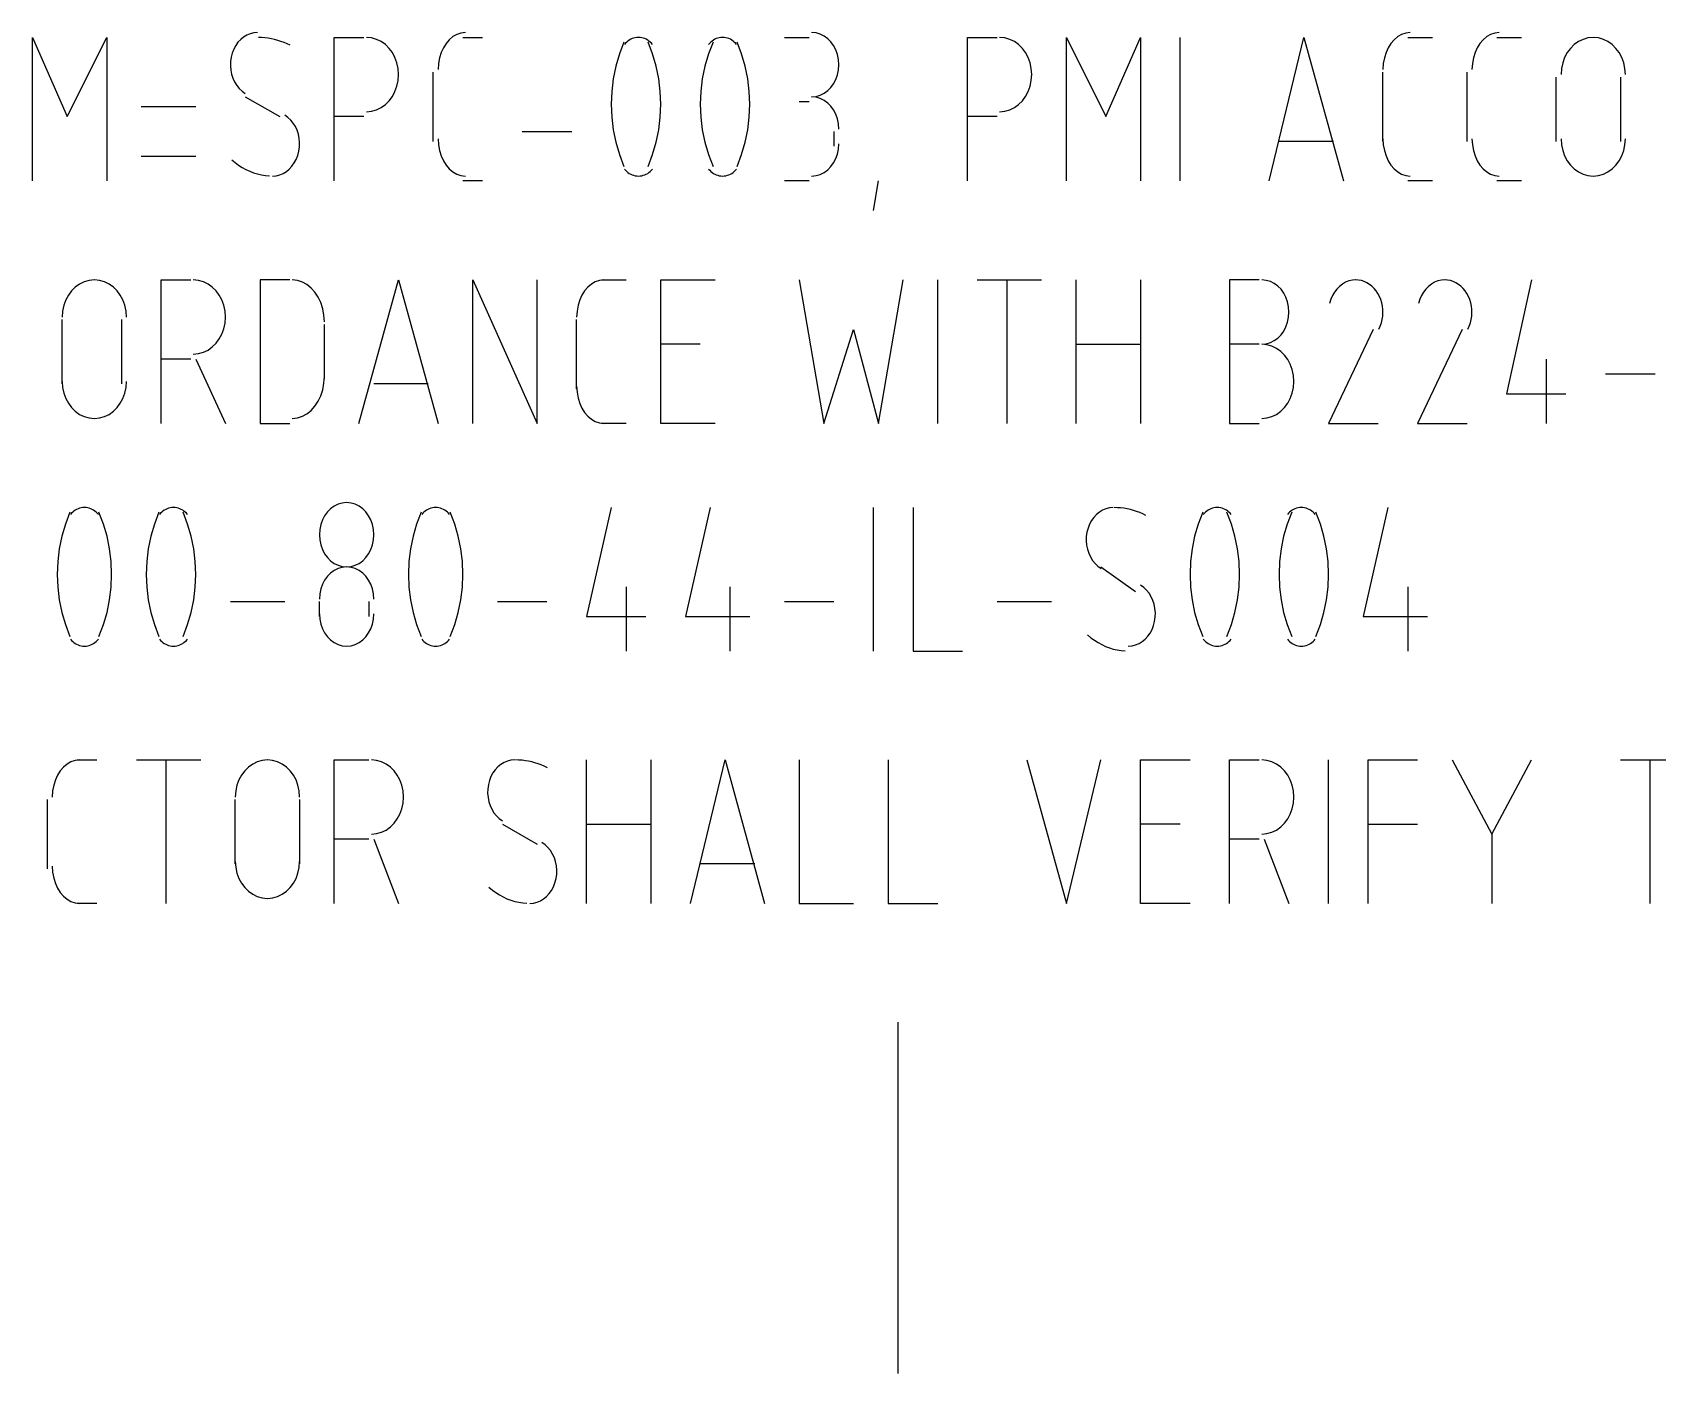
# Model space of a CAD drawing. Header units: millimetres. Extents: x 43 to 1147, y -811 to -31.
# Drawn here: x 118.84 to 158.26, y -811 to -778.48 of the extents above; entities that cross this region are included whole.
import ezdxf

# ---------------------------------------------------------------- set-up
doc = ezdxf.new("R2010")
doc.units = ezdxf.units.MM
doc.layers.add('EDITED_LINES', color=4, linetype='Continuous')

msp = doc.modelspace()

# ---------------------------------------------------------------- linework, layer by layer
at = {"layer": 'EDITED_LINES'}
for p, q in [((124.038, -778.544), (123.961, -778.591)), ((124.12, -778.509), (124.038, -778.544)), ((124.207, -778.488), (124.12, -778.509)), ((124.297, -778.48), (124.207, -778.488)), ((129.131, -778.526), (129.037, -778.58)), ((129.233, -778.492), (129.131, -778.526)), ((129.34, -778.48), (129.233, -778.492)), ((137.847, -778.49), (137.74, -778.48)), ((137.949, -778.52), (137.847, -778.49)), ((138.043, -778.567), (137.949, -778.52)), ((152.051, -778.526), (151.957, -778.58)), ((152.153, -778.492), (152.051, -778.526)), ((152.26, -778.48), (152.153, -778.492)), ((154.211, -778.526), (154.117, -778.58)), ((154.313, -778.492), (154.211, -778.526)), ((154.42, -778.48), (154.313, -778.492)), ((118.84, -782.08), (118.84, -778.6)), ((118.84, -778.6), (119.68, -780.52)), ((119.68, -780.52), (120.64, -778.6)), ((120.64, -778.6), (120.64, -782.08)), ((123.722, -778.883), (123.685, -778.978)), ((123.769, -778.796), (123.722, -778.883)), ((123.825, -778.718), (123.769, -778.796)), ((123.89, -778.649), (123.825, -778.718)), ((123.961, -778.591), (123.89, -778.649)), ((124.398, -778.603), (124.319, -778.6)), ((124.477, -778.609), (124.398, -778.603)), ((124.556, -778.619), (124.477, -778.609)), ((124.634, -778.633), (124.556, -778.619)), ((124.712, -778.65), (124.634, -778.633)), ((124.789, -778.671), (124.712, -778.65)), ((124.865, -778.695), (124.789, -778.671)), ((124.941, -778.723), (124.865, -778.695)), ((125.016, -778.755), (124.941, -778.723)), ((125.09, -778.79), (125.016, -778.755)), ((126.16, -782.08), (126.16, -778.6)), ((126.16, -778.6), (126.88, -778.6)), ((127.067, -778.612), (126.94, -778.6)), ((127.187, -778.646), (127.067, -778.612)), ((127.298, -778.7), (127.187, -778.646)), ((127.401, -778.774), (127.298, -778.7)), ((127.492, -778.864), (127.401, -778.774)), ((127.569, -778.968), (127.492, -778.864)), ((128.807, -778.848), (128.754, -778.966)), ((128.873, -778.744), (128.807, -778.848)), ((128.95, -778.654), (128.873, -778.744)), ((129.037, -778.58), (128.95, -778.654)), ((129.28, -778.6), (129.76, -778.6)), ((133.188, -778.713), (133.077, -779.001)), ((133.228, -778.739), (133.202, -778.77)), ((133.255, -778.711), (133.228, -778.739)), ((133.285, -778.686), (133.255, -778.711)), ((133.317, -778.664), (133.285, -778.686)), ((133.351, -778.645), (133.317, -778.664)), ((133.386, -778.629), (133.351, -778.645)), ((133.423, -778.617), (133.386, -778.629)), ((133.461, -778.607), (133.423, -778.617)), ((133.5, -778.602), (133.461, -778.607)), ((133.54, -778.6), (133.5, -778.602)), ((133.58, -778.602), (133.54, -778.6)), ((133.619, -778.607), (133.58, -778.602)), ((133.657, -778.617), (133.619, -778.607)), ((133.694, -778.629), (133.657, -778.617)), ((133.729, -778.645), (133.694, -778.629)), ((133.763, -778.664), (133.729, -778.645)), ((133.795, -778.686), (133.763, -778.664)), ((133.883, -779.001), (133.772, -778.713)), ((133.825, -778.711), (133.795, -778.686)), ((133.852, -778.739), (133.825, -778.711)), ((133.878, -778.77), (133.852, -778.739)), ((135.348, -778.713), (135.237, -779.001)), ((135.268, -778.739), (135.242, -778.77)), ((135.295, -778.711), (135.268, -778.739)), ((135.325, -778.686), (135.295, -778.711)), ((135.357, -778.664), (135.325, -778.686)), ((135.391, -778.645), (135.357, -778.664)), ((135.426, -778.629), (135.391, -778.645)), ((135.463, -778.617), (135.426, -778.629)), ((135.501, -778.607), (135.463, -778.617)), ((135.54, -778.602), (135.501, -778.607)), ((135.58, -778.6), (135.54, -778.602)), ((135.62, -778.602), (135.58, -778.6)), ((135.659, -778.607), (135.62, -778.602)), ((135.697, -778.617), (135.659, -778.607)), ((135.733, -778.629), (135.697, -778.617)), ((135.769, -778.645), (135.733, -778.629)), ((135.803, -778.664), (135.769, -778.645)), ((135.835, -778.686), (135.803, -778.664)), ((135.865, -778.711), (135.835, -778.686)), ((135.892, -778.739), (135.865, -778.711)), ((135.918, -778.77), (135.892, -778.739)), ((136.043, -779.001), (135.932, -778.713)), ((137.08, -778.6), (137.68, -778.6)), ((138.13, -778.63), (138.043, -778.567)), ((138.207, -778.708), (138.13, -778.63)), ((138.273, -778.799), (138.207, -778.708)), ((138.326, -778.902), (138.273, -778.799)), ((138.366, -779.013), (138.326, -778.902)), ((141.52, -782.08), (141.52, -778.6)), ((141.52, -778.6), (142.24, -778.6)), ((142.427, -778.612), (142.3, -778.6)), ((142.547, -778.646), (142.427, -778.612)), ((142.658, -778.7), (142.547, -778.646)), ((142.761, -778.774), (142.658, -778.7)), ((142.852, -778.864), (142.761, -778.774)), ((142.929, -778.968), (142.852, -778.864)), ((143.92, -782.08), (143.92, -778.6)), ((143.92, -778.6), (144.88, -780.52)), ((144.88, -780.52), (145.72, -778.6)), ((145.72, -778.6), (145.72, -782.08)), ((146.68, -782.08), (146.68, -778.6)), ((148.84, -782.08), (149.68, -778.6)), ((149.68, -778.6), (150.64, -782.08)), ((151.727, -778.848), (151.674, -778.966)), ((151.793, -778.744), (151.727, -778.848)), ((151.87, -778.654), (151.793, -778.744)), ((151.957, -778.58), (151.87, -778.654)), ((152.2, -778.6), (152.8, -778.6)), ((153.887, -778.848), (153.834, -778.966)), ((153.953, -778.744), (153.887, -778.848)), ((154.03, -778.654), (153.953, -778.744)), ((154.117, -778.58), (154.03, -778.654)), ((154.36, -778.6), (154.96, -778.6)), ((156.148, -778.864), (156.07, -778.968)), ((156.239, -778.774), (156.148, -778.864)), ((156.342, -778.7), (156.239, -778.774)), ((156.453, -778.646), (156.342, -778.7)), ((156.573, -778.612), (156.453, -778.646)), ((156.7, -778.6), (156.573, -778.612)), ((156.826, -778.612), (156.7, -778.6)), ((156.946, -778.646), (156.826, -778.612)), ((157.058, -778.7), (156.946, -778.646)), ((157.161, -778.774), (157.058, -778.7)), ((157.251, -778.864), (157.161, -778.774)), ((157.329, -778.968), (157.251, -778.864)), ((123.643, -779.186), (123.64, -779.29)), ((123.64, -779.29), (123.65, -779.393)), ((123.658, -779.08), (123.643, -779.186)), ((123.685, -778.978), (123.658, -779.08)), ((127.633, -779.086), (127.569, -778.968)), ((127.68, -779.216), (127.633, -779.086)), ((127.71, -779.354), (127.68, -779.216)), ((128.689, -779.234), (128.68, -779.38)), ((128.714, -779.096), (128.689, -779.234)), ((128.754, -778.966), (128.714, -779.096)), ((132.991, -779.298), (132.929, -779.601)), ((133.077, -779.001), (132.991, -779.298)), ((133.969, -779.298), (133.883, -779.001)), ((134.031, -779.601), (133.969, -779.298)), ((135.151, -779.298), (135.089, -779.601)), ((135.237, -779.001), (135.151, -779.298)), ((136.129, -779.298), (136.043, -779.001)), ((136.191, -779.601), (136.129, -779.298)), ((138.391, -779.133), (138.366, -779.013)), ((138.4, -779.26), (138.391, -779.133)), ((138.391, -779.387), (138.4, -779.26)), ((142.993, -779.086), (142.929, -778.968)), ((143.04, -779.216), (142.993, -779.086)), ((143.07, -779.354), (143.04, -779.216)), ((151.609, -779.234), (151.6, -779.38)), ((151.634, -779.096), (151.609, -779.234)), ((151.674, -778.966), (151.634, -779.096)), ((153.769, -779.234), (153.76, -779.38)), ((153.794, -779.096), (153.769, -779.234)), ((153.834, -778.966), (153.794, -779.096)), ((155.96, -779.216), (155.93, -779.354)), ((156.007, -779.086), (155.96, -779.216)), ((156.07, -778.968), (156.007, -779.086)), ((157.393, -779.086), (157.329, -778.968)), ((157.44, -779.215), (157.393, -779.086)), ((157.47, -779.354), (157.44, -779.215)), ((123.65, -779.393), (123.67, -779.493)), ((123.67, -779.493), (123.701, -779.588)), ((123.701, -779.588), (123.743, -779.678)), ((123.743, -779.678), (123.794, -779.761)), ((127.68, -779.784), (127.71, -779.646)), ((127.72, -779.5), (127.71, -779.354)), ((127.71, -779.646), (127.72, -779.5)), ((128.56, -781.12), (128.56, -779.44)), ((132.929, -779.601), (132.892, -779.909)), ((134.068, -779.909), (134.031, -779.601)), ((135.089, -779.601), (135.052, -779.909)), ((136.228, -779.909), (136.191, -779.601)), ((138.207, -779.812), (138.273, -779.721)), ((138.273, -779.721), (138.326, -779.618)), ((138.326, -779.618), (138.366, -779.507)), ((138.366, -779.507), (138.391, -779.387)), ((143.04, -779.784), (143.07, -779.646)), ((143.08, -779.5), (143.07, -779.354)), ((143.07, -779.646), (143.08, -779.5)), ((151.6, -781.12), (151.6, -779.44)), ((153.64, -781.12), (153.64, -779.44)), ((155.8, -781.12), (155.8, -779.56)), ((155.93, -779.354), (155.92, -779.5)), ((157.36, -779.56), (157.36, -781.12)), ((157.48, -779.5), (157.47, -779.354)), ((123.794, -779.761), (123.855, -779.836)), ((123.855, -779.836), (123.924, -779.901)), ((123.924, -779.901), (124.002, -779.956)), ((124, -780.04), (124.84, -780.52)), ((127.492, -780.136), (127.569, -780.032)), ((127.569, -780.032), (127.633, -779.914)), ((127.633, -779.914), (127.68, -779.784)), ((132.892, -779.909), (132.88, -780.22)), ((134.08, -780.22), (134.068, -779.909)), ((135.052, -779.909), (135.04, -780.22)), ((136.24, -780.22), (136.228, -779.909)), ((137.74, -780.04), (137.847, -780.03)), ((137.847, -780.05), (137.74, -780.04)), ((137.847, -780.03), (137.949, -780)), ((137.949, -780.08), (137.847, -780.05)), ((137.949, -780), (138.043, -779.953)), ((138.043, -780.127), (137.949, -780.08)), ((138.043, -779.953), (138.13, -779.89)), ((138.13, -779.89), (138.207, -779.812)), ((142.852, -780.136), (142.929, -780.032)), ((142.929, -780.032), (142.993, -779.914)), ((142.993, -779.914), (143.04, -779.784)), ((122.8, -780.28), (121.48, -780.28)), ((125.036, -780.539), (124.958, -780.484)), ((126.94, -780.4), (127.067, -780.388)), ((127.067, -780.388), (127.187, -780.354)), ((127.187, -780.354), (127.298, -780.3)), ((127.298, -780.3), (127.401, -780.226)), ((127.401, -780.226), (127.492, -780.136)), ((132.88, -780.22), (132.892, -780.531)), ((134.068, -780.531), (134.08, -780.22)), ((135.04, -780.22), (135.052, -780.531)), ((136.228, -780.531), (136.24, -780.22)), ((137.68, -780.16), (137.44, -780.16)), ((138.13, -780.19), (138.043, -780.127)), ((138.207, -780.268), (138.13, -780.19)), ((138.273, -780.359), (138.207, -780.268)), ((138.326, -780.461), (138.273, -780.359)), ((138.366, -780.573), (138.326, -780.461)), ((142.3, -780.4), (142.427, -780.388)), ((142.427, -780.388), (142.547, -780.354)), ((142.547, -780.354), (142.658, -780.3)), ((142.658, -780.3), (142.761, -780.226)), ((142.761, -780.226), (142.852, -780.136)), ((125.105, -780.604), (125.036, -780.539)), ((125.166, -780.679), (125.105, -780.604)), ((125.217, -780.762), (125.166, -780.679)), ((125.259, -780.852), (125.217, -780.762)), ((125.29, -780.947), (125.259, -780.852)), ((126.88, -780.52), (126.16, -780.52)), ((130.72, -780.88), (131.92, -780.88)), ((132.892, -780.531), (132.929, -780.839)), ((132.929, -780.839), (132.991, -781.142)), ((133.969, -781.142), (134.031, -780.839)), ((134.031, -780.839), (134.068, -780.531)), ((135.052, -780.531), (135.089, -780.839)), ((135.089, -780.839), (135.151, -781.142)), ((136.129, -781.142), (136.191, -780.839)), ((136.191, -780.839), (136.228, -780.531)), ((138.28, -780.88), (138.28, -781.24)), ((138.391, -780.693), (138.366, -780.573)), ((138.4, -780.82), (138.391, -780.693)), ((142.24, -780.52), (141.52, -780.52)), ((125.31, -781.047), (125.29, -780.947)), ((125.302, -781.36), (125.317, -781.254)), ((125.32, -781.15), (125.31, -781.047)), ((125.317, -781.254), (125.32, -781.15)), ((128.68, -781.06), (128.689, -781.206)), ((128.689, -781.206), (128.714, -781.344)), ((132.991, -781.142), (133.077, -781.439)), ((133.883, -781.439), (133.969, -781.142)), ((135.151, -781.142), (135.237, -781.439)), ((136.043, -781.439), (136.129, -781.142)), ((138.391, -781.307), (138.4, -781.18)), ((150.4, -781.12), (149.08, -781.12)), ((151.6, -781.06), (151.609, -781.206)), ((151.609, -781.206), (151.634, -781.344)), ((153.76, -781.06), (153.769, -781.206)), ((153.769, -781.206), (153.794, -781.344)), ((155.92, -781.06), (155.93, -781.206)), ((155.93, -781.206), (155.96, -781.344)), ((157.44, -781.344), (157.47, -781.206)), ((157.47, -781.206), (157.48, -781.06)), ((121.48, -781.48), (122.8, -781.48)), ((123.673, -781.568), (123.755, -781.636)), ((123.755, -781.636), (123.841, -781.698)), ((123.841, -781.698), (123.928, -781.754)), ((125.135, -781.722), (125.191, -781.644)), ((125.191, -781.644), (125.238, -781.557)), ((125.238, -781.557), (125.275, -781.462)), ((125.275, -781.462), (125.302, -781.36)), ((128.714, -781.344), (128.754, -781.474)), ((128.754, -781.474), (128.807, -781.592)), ((128.807, -781.592), (128.873, -781.696)), ((128.873, -781.696), (128.95, -781.786)), ((133.077, -781.439), (133.188, -781.727)), ((133.772, -781.727), (133.883, -781.439)), ((135.237, -781.439), (135.348, -781.727)), ((135.932, -781.727), (136.043, -781.439)), ((138.207, -781.732), (138.273, -781.641)), ((138.273, -781.641), (138.326, -781.538)), ((138.326, -781.538), (138.366, -781.427)), ((138.366, -781.427), (138.391, -781.307)), ((151.634, -781.344), (151.674, -781.474)), ((151.674, -781.474), (151.727, -781.592)), ((151.727, -781.592), (151.793, -781.696)), ((151.793, -781.696), (151.87, -781.786)), ((153.794, -781.344), (153.834, -781.474)), ((153.834, -781.474), (153.887, -781.592)), ((153.887, -781.592), (153.953, -781.696)), ((153.953, -781.696), (154.03, -781.786)), ((155.96, -781.344), (156.007, -781.474)), ((156.007, -781.474), (156.07, -781.592)), ((156.07, -781.592), (156.148, -781.696)), ((156.148, -781.696), (156.239, -781.786)), ((157.161, -781.786), (157.252, -781.696)), ((157.252, -781.696), (157.33, -781.592)), ((157.33, -781.592), (157.393, -781.474)), ((157.393, -781.474), (157.44, -781.344)), ((123.928, -781.754), (124.018, -781.803)), ((124.018, -781.803), (124.11, -781.846)), ((124.11, -781.846), (124.203, -781.882)), ((124.203, -781.882), (124.298, -781.911)), ((124.298, -781.911), (124.395, -781.934)), ((124.395, -781.934), (124.492, -781.95)), ((124.492, -781.95), (124.59, -781.958)), ((124.663, -781.96), (124.753, -781.952)), ((124.753, -781.952), (124.84, -781.931)), ((124.84, -781.931), (124.922, -781.896)), ((124.922, -781.896), (124.999, -781.849)), ((124.999, -781.849), (125.07, -781.791)), ((125.07, -781.791), (125.135, -781.722)), ((128.95, -781.786), (129.037, -781.86)), ((129.037, -781.86), (129.131, -781.914)), ((129.131, -781.914), (129.233, -781.948)), ((129.233, -781.948), (129.34, -781.96)), ((129.76, -782.08), (129.28, -782.08)), ((133.202, -781.79), (133.228, -781.821)), ((133.228, -781.821), (133.255, -781.849)), ((133.255, -781.849), (133.285, -781.874)), ((133.285, -781.874), (133.317, -781.896)), ((133.317, -781.896), (133.351, -781.915)), ((133.351, -781.915), (133.386, -781.931)), ((133.386, -781.931), (133.423, -781.943)), ((133.423, -781.943), (133.461, -781.953)), ((133.461, -781.953), (133.5, -781.958)), ((133.5, -781.958), (133.54, -781.96)), ((133.54, -781.96), (133.58, -781.958)), ((133.58, -781.958), (133.619, -781.953)), ((133.619, -781.953), (133.657, -781.943)), ((133.657, -781.943), (133.694, -781.931)), ((133.694, -781.931), (133.729, -781.915)), ((133.729, -781.915), (133.763, -781.896)), ((133.763, -781.896), (133.795, -781.874)), ((133.795, -781.874), (133.825, -781.849)), ((133.825, -781.849), (133.852, -781.821)), ((133.852, -781.821), (133.878, -781.79)), ((135.242, -781.79), (135.268, -781.821)), ((135.268, -781.821), (135.295, -781.849)), ((135.295, -781.849), (135.325, -781.874)), ((135.325, -781.874), (135.357, -781.896)), ((135.357, -781.896), (135.391, -781.915)), ((135.391, -781.915), (135.426, -781.931)), ((135.426, -781.931), (135.463, -781.943)), ((135.463, -781.943), (135.501, -781.953)), ((135.501, -781.953), (135.54, -781.958)), ((135.54, -781.958), (135.58, -781.96)), ((135.58, -781.96), (135.62, -781.958)), ((135.62, -781.958), (135.659, -781.953)), ((135.659, -781.953), (135.697, -781.943)), ((135.697, -781.943), (135.734, -781.931)), ((135.734, -781.931), (135.769, -781.915)), ((135.769, -781.915), (135.803, -781.896)), ((135.803, -781.896), (135.835, -781.874)), ((135.835, -781.874), (135.865, -781.849)), ((135.865, -781.849), (135.892, -781.821)), ((135.892, -781.821), (135.918, -781.79)), ((137.68, -782.08), (137.08, -782.08)), ((137.74, -781.96), (137.847, -781.95)), ((137.847, -781.95), (137.949, -781.92)), ((137.949, -781.92), (138.043, -781.873)), ((138.043, -781.873), (138.13, -781.81)), ((138.13, -781.81), (138.207, -781.732)), ((139.24, -782.8), (139.36, -782.08)), ((151.87, -781.786), (151.957, -781.86)), ((151.957, -781.86), (152.051, -781.914)), ((152.051, -781.914), (152.153, -781.948)), ((152.153, -781.948), (152.26, -781.96)), ((152.8, -782.08), (152.2, -782.08)), ((154.03, -781.786), (154.117, -781.86)), ((154.117, -781.86), (154.211, -781.914)), ((154.211, -781.914), (154.313, -781.948)), ((154.313, -781.948), (154.42, -781.96)), ((154.96, -782.08), (154.36, -782.08)), ((156.239, -781.786), (156.342, -781.86)), ((156.342, -781.86), (156.453, -781.914)), ((156.453, -781.914), (156.573, -781.948)), ((156.573, -781.948), (156.7, -781.96)), ((156.7, -781.96), (156.827, -781.948)), ((156.827, -781.948), (156.947, -781.914)), ((156.947, -781.914), (157.058, -781.86)), ((157.058, -781.86), (157.161, -781.786)), ((119.71, -784.848), (119.647, -784.966)), ((119.788, -784.744), (119.71, -784.848)), ((119.879, -784.654), (119.788, -784.744)), ((119.982, -784.58), (119.879, -784.654)), ((120.093, -784.526), (119.982, -784.58)), ((120.213, -784.492), (120.093, -784.526)), ((120.34, -784.48), (120.213, -784.492)), ((120.466, -784.492), (120.34, -784.48)), ((120.586, -784.526), (120.466, -784.492)), ((120.698, -784.58), (120.586, -784.526)), ((120.801, -784.654), (120.698, -784.58)), ((120.892, -784.744), (120.801, -784.654)), ((120.969, -784.848), (120.892, -784.744)), ((121.033, -784.966), (120.969, -784.848)), ((121.96, -787.96), (121.96, -784.48)), ((121.96, -784.48), (122.68, -784.48)), ((122.867, -784.492), (122.74, -784.48)), ((122.987, -784.526), (122.867, -784.492)), ((123.098, -784.58), (122.987, -784.526)), ((123.201, -784.654), (123.098, -784.58)), ((123.292, -784.744), (123.201, -784.654)), ((123.37, -784.848), (123.292, -784.744)), ((123.433, -784.966), (123.37, -784.848)), ((125.08, -784.48), (124.36, -784.48)), ((124.36, -784.48), (124.36, -787.96)), ((125.267, -784.493), (125.14, -784.48)), ((125.387, -784.532), (125.267, -784.493)), ((125.498, -784.594), (125.387, -784.532)), ((125.601, -784.677), (125.498, -784.594)), ((125.692, -784.779), (125.601, -784.677)), ((125.769, -784.898), (125.692, -784.779)), ((126.76, -787.96), (127.72, -784.48)), ((127.72, -784.48), (128.68, -787.96)), ((129.52, -787.96), (129.52, -784.48)), ((129.52, -784.48), (131.08, -787.96)), ((131.08, -787.96), (131.08, -784.48)), ((132.167, -784.848), (132.114, -784.966)), ((132.233, -784.744), (132.167, -784.848)), ((132.31, -784.654), (132.233, -784.744)), ((132.397, -784.58), (132.31, -784.654)), ((132.491, -784.526), (132.397, -784.58)), ((132.593, -784.492), (132.491, -784.526)), ((132.7, -784.48), (132.593, -784.492)), ((132.64, -784.48), (133.24, -784.48)), ((134.08, -787.96), (134.08, -784.48)), ((134.08, -784.48), (135.4, -784.48)), ((137.44, -784.48), (138.04, -787.96)), ((139.36, -787.96), (139.96, -784.48)), ((140.8, -787.96), (140.8, -784.48)), ((141.76, -784.48), (143.32, -784.48)), ((142.48, -787.96), (142.48, -784.48)), ((144.16, -787.96), (144.16, -784.48)), ((145.72, -784.48), (145.72, -787.96)), ((148.6, -784.48), (147.88, -784.48)), ((147.88, -784.48), (147.88, -787.96)), ((148.767, -784.49), (148.66, -784.48)), ((148.869, -784.52), (148.767, -784.49)), ((148.963, -784.567), (148.869, -784.52)), ((149.05, -784.63), (148.963, -784.567)), ((149.127, -784.708), (149.05, -784.63)), ((149.193, -784.799), (149.127, -784.708)), ((149.246, -784.902), (149.193, -784.799)), ((150.423, -784.776), (150.374, -784.859)), ((150.48, -784.701), (150.423, -784.776)), ((150.544, -784.636), (150.48, -784.701)), ((150.615, -784.581), (150.544, -784.636)), ((150.691, -784.537), (150.615, -784.581)), ((150.773, -784.505), (150.691, -784.537)), ((150.858, -784.486), (150.773, -784.505)), ((150.946, -784.48), (150.858, -784.486)), ((151.008, -784.484), (150.937, -784.48)), ((151.078, -784.497), (151.008, -784.484)), ((151.146, -784.519), (151.078, -784.497)), ((151.211, -784.549), (151.146, -784.519)), ((151.273, -784.587), (151.211, -784.549)), ((151.331, -784.632), (151.273, -784.587)), ((151.385, -784.684), (151.331, -784.632)), ((151.434, -784.743), (151.385, -784.684)), ((151.478, -784.809), (151.434, -784.743)), ((151.516, -784.88), (151.478, -784.809)), ((152.583, -784.776), (152.534, -784.859)), ((152.64, -784.701), (152.583, -784.776)), ((152.704, -784.636), (152.64, -784.701)), ((152.775, -784.581), (152.704, -784.636)), ((152.851, -784.537), (152.775, -784.581)), ((152.933, -784.505), (152.851, -784.537)), ((153.018, -784.486), (152.933, -784.505)), ((153.106, -784.48), (153.018, -784.486)), ((153.168, -784.484), (153.097, -784.48)), ((153.238, -784.497), (153.168, -784.484)), ((153.306, -784.519), (153.238, -784.497)), ((153.371, -784.549), (153.306, -784.519)), ((153.433, -784.587), (153.371, -784.549)), ((153.491, -784.632), (153.433, -784.587)), ((153.545, -784.684), (153.491, -784.632)), ((153.594, -784.743), (153.545, -784.684)), ((153.638, -784.809), (153.594, -784.743)), ((153.676, -784.88), (153.638, -784.809)), ((155.2, -784.48), (154.6, -787.24)), ((119.57, -785.234), (119.56, -785.38)), ((119.6, -785.096), (119.57, -785.234)), ((119.647, -784.966), (119.6, -785.096)), ((121.08, -785.095), (121.033, -784.966)), ((121.11, -785.234), (121.08, -785.095)), ((121.12, -785.38), (121.11, -785.234)), ((123.48, -785.096), (123.433, -784.966)), ((123.51, -785.234), (123.48, -785.096)), ((123.52, -785.38), (123.51, -785.234)), ((125.833, -785.031), (125.769, -784.898)), ((125.88, -785.178), (125.833, -785.031)), ((125.91, -785.334), (125.88, -785.178)), ((132.049, -785.234), (132.04, -785.38)), ((132.074, -785.096), (132.049, -785.234)), ((132.114, -784.966), (132.074, -785.096)), ((149.286, -785.013), (149.246, -784.902)), ((149.311, -785.133), (149.286, -785.013)), ((149.32, -785.26), (149.311, -785.133)), ((150.334, -784.95), (150.305, -785.049)), ((150.374, -784.859), (150.334, -784.95)), ((151.548, -784.956), (151.516, -784.88)), ((151.572, -785.035), (151.548, -784.956)), ((151.589, -785.115), (151.572, -785.035)), ((151.598, -785.197), (151.589, -785.115)), ((151.6, -785.279), (151.598, -785.197)), ((152.494, -784.95), (152.465, -785.049)), ((152.534, -784.859), (152.494, -784.95)), ((153.708, -784.956), (153.676, -784.88)), ((153.732, -785.035), (153.708, -784.956)), ((153.749, -785.115), (153.732, -785.035)), ((153.758, -785.197), (153.749, -785.115)), ((153.76, -785.279), (153.758, -785.197)), ((119.56, -787), (119.56, -785.44)), ((121, -785.44), (121, -787)), ((123.48, -785.664), (123.51, -785.526)), ((123.51, -785.526), (123.52, -785.38)), ((125.92, -785.5), (125.91, -785.334)), ((125.92, -786.88), (125.92, -785.56)), ((132.04, -787.12), (132.04, -785.44)), ((149.193, -785.721), (149.246, -785.618)), ((149.246, -785.618), (149.286, -785.507)), ((149.286, -785.507), (149.311, -785.387)), ((149.311, -785.387), (149.32, -785.26)), ((151.5, -785.673), (151.534, -785.599)), ((151.534, -785.599), (151.562, -785.522)), ((151.562, -785.522), (151.582, -785.443)), ((151.582, -785.443), (151.594, -785.361)), ((151.594, -785.361), (151.6, -785.279)), ((153.66, -785.673), (153.694, -785.599)), ((153.694, -785.599), (153.722, -785.522)), ((153.722, -785.522), (153.742, -785.443)), ((153.742, -785.443), (153.754, -785.361)), ((153.754, -785.361), (153.76, -785.279)), ((123.201, -786.106), (123.292, -786.016)), ((123.292, -786.016), (123.37, -785.912)), ((123.37, -785.912), (123.433, -785.794)), ((123.433, -785.794), (123.48, -785.664)), ((138.04, -787.96), (138.76, -785.68)), ((138.76, -785.68), (139.36, -787.96)), ((148.66, -786.04), (148.767, -786.03)), ((148.767, -786.03), (148.869, -786)), ((148.869, -786), (148.963, -785.953)), ((148.963, -785.953), (149.05, -785.89)), ((149.05, -785.89), (149.127, -785.812)), ((149.127, -785.812), (149.193, -785.721)), ((151.36, -785.68), (150.28, -787.96)), ((153.52, -785.68), (152.44, -787.96)), ((122.68, -786.4), (121.96, -786.4)), ((122.74, -786.28), (122.867, -786.268)), ((122.8, -786.4), (123.52, -787.96)), ((122.867, -786.268), (122.987, -786.234)), ((122.987, -786.234), (123.098, -786.18)), ((123.098, -786.18), (123.201, -786.106)), ((135.04, -786.04), (134.08, -786.04)), ((144.16, -786.04), (145.72, -786.04)), ((148.6, -786.04), (147.88, -786.04)), ((148.787, -786.052), (148.66, -786.04)), ((148.907, -786.086), (148.787, -786.052)), ((149.018, -786.14), (148.907, -786.086)), ((149.121, -786.214), (149.018, -786.14)), ((149.212, -786.304), (149.121, -786.214)), ((149.29, -786.408), (149.212, -786.304)), ((149.353, -786.526), (149.29, -786.408)), ((155.56, -786.4), (155.56, -787.96)), ((125.91, -786.985), (125.92, -786.82)), ((149.4, -786.656), (149.353, -786.526)), ((149.43, -786.794), (149.4, -786.656)), ((149.44, -786.94), (149.43, -786.794)), ((157, -786.76), (158.2, -786.76)), ((119.56, -786.94), (119.57, -787.086)), ((119.57, -787.086), (119.6, -787.224)), ((121.08, -787.224), (121.11, -787.086)), ((121.11, -787.086), (121.12, -786.94)), ((125.833, -787.289), (125.88, -787.142)), ((125.88, -787.142), (125.91, -786.985)), ((128.44, -787), (127.12, -787)), ((132.04, -787.06), (132.049, -787.206)), ((132.049, -787.206), (132.074, -787.344)), ((149.4, -787.224), (149.43, -787.086)), ((149.43, -787.086), (149.44, -786.94)), ((119.6, -787.224), (119.647, -787.354)), ((119.647, -787.354), (119.71, -787.472)), ((119.71, -787.472), (119.788, -787.576)), ((119.788, -787.576), (119.879, -787.666)), ((120.801, -787.666), (120.892, -787.576)), ((120.892, -787.576), (120.969, -787.472)), ((120.969, -787.472), (121.033, -787.354)), ((121.033, -787.354), (121.08, -787.224)), ((125.601, -787.643), (125.692, -787.541)), ((125.692, -787.541), (125.77, -787.422)), ((125.77, -787.422), (125.833, -787.289)), ((132.074, -787.344), (132.114, -787.474)), ((132.114, -787.474), (132.167, -787.592)), ((132.167, -787.592), (132.233, -787.696)), ((149.121, -787.666), (149.212, -787.576)), ((149.212, -787.576), (149.29, -787.472)), ((149.29, -787.472), (149.353, -787.354)), ((149.353, -787.354), (149.4, -787.224)), ((154.6, -787.24), (156.04, -787.24)), ((119.879, -787.666), (119.982, -787.74)), ((119.982, -787.74), (120.093, -787.794)), ((120.093, -787.794), (120.213, -787.828)), ((120.213, -787.828), (120.34, -787.84)), ((120.34, -787.84), (120.467, -787.828)), ((120.467, -787.828), (120.587, -787.794)), ((120.587, -787.794), (120.698, -787.74)), ((120.698, -787.74), (120.801, -787.666)), ((124.36, -787.96), (125.08, -787.96)), ((125.14, -787.84), (125.267, -787.827)), ((125.267, -787.827), (125.387, -787.788)), ((125.387, -787.788), (125.498, -787.726)), ((125.498, -787.726), (125.601, -787.643)), ((132.233, -787.696), (132.31, -787.786)), ((132.31, -787.786), (132.397, -787.86)), ((132.397, -787.86), (132.491, -787.914)), ((132.491, -787.914), (132.593, -787.948)), ((132.593, -787.948), (132.7, -787.96)), ((133.24, -787.96), (132.64, -787.96)), ((135.4, -787.96), (134.08, -787.96)), ((147.88, -787.96), (148.6, -787.96)), ((148.66, -787.84), (148.787, -787.828)), ((148.787, -787.828), (148.907, -787.794)), ((148.907, -787.794), (149.018, -787.74)), ((149.018, -787.74), (149.121, -787.666)), ((150.28, -787.96), (151.48, -787.96)), ((152.44, -787.96), (153.64, -787.96)), ((126.157, -789.967), (126.07, -790.03)), ((126.251, -789.92), (126.157, -789.967)), ((126.353, -789.89), (126.251, -789.92)), ((126.46, -789.88), (126.353, -789.89)), ((126.567, -789.89), (126.46, -789.88)), ((126.669, -789.92), (126.567, -789.89)), ((126.763, -789.967), (126.669, -789.92)), ((126.85, -790.03), (126.763, -789.967)), ((119.748, -790.113), (119.637, -790.401)), ((119.788, -790.139), (119.762, -790.17)), ((119.815, -790.111), (119.788, -790.139)), ((119.845, -790.086), (119.815, -790.111)), ((119.877, -790.064), (119.845, -790.086)), ((119.911, -790.045), (119.877, -790.064)), ((119.946, -790.029), (119.911, -790.045)), ((119.983, -790.017), (119.946, -790.029)), ((120.021, -790.007), (119.983, -790.017)), ((120.06, -790.002), (120.021, -790.007)), ((120.1, -790), (120.06, -790.002)), ((120.14, -790.002), (120.1, -790)), ((120.179, -790.007), (120.14, -790.002)), ((120.217, -790.017), (120.179, -790.007)), ((120.254, -790.029), (120.217, -790.017)), ((120.289, -790.045), (120.254, -790.029)), ((120.323, -790.064), (120.289, -790.045)), ((120.355, -790.086), (120.323, -790.064)), ((120.385, -790.111), (120.355, -790.086)), ((120.412, -790.139), (120.385, -790.111)), ((120.438, -790.17), (120.412, -790.139)), ((120.563, -790.401), (120.452, -790.113)), ((121.908, -790.113), (121.797, -790.401)), ((121.948, -790.139), (121.922, -790.17)), ((121.975, -790.111), (121.948, -790.139)), ((122.005, -790.086), (121.975, -790.111)), ((122.037, -790.064), (122.005, -790.086)), ((122.071, -790.045), (122.037, -790.064)), ((122.106, -790.029), (122.071, -790.045)), ((122.143, -790.017), (122.106, -790.029)), ((122.181, -790.007), (122.143, -790.017)), ((122.22, -790.002), (122.181, -790.007)), ((122.26, -790), (122.22, -790.002)), ((122.3, -790.002), (122.26, -790)), ((122.339, -790.007), (122.3, -790.002)), ((122.377, -790.017), (122.339, -790.007)), ((122.414, -790.029), (122.377, -790.017)), ((122.449, -790.045), (122.414, -790.029)), ((122.483, -790.064), (122.449, -790.045)), ((122.515, -790.086), (122.483, -790.064)), ((122.603, -790.401), (122.492, -790.113)), ((122.545, -790.111), (122.515, -790.086)), ((122.572, -790.139), (122.545, -790.111)), ((122.598, -790.17), (122.572, -790.139)), ((125.874, -790.302), (125.834, -790.413)), ((125.927, -790.199), (125.874, -790.302)), ((125.993, -790.108), (125.927, -790.199)), ((126.07, -790.03), (125.993, -790.108)), ((126.927, -790.108), (126.85, -790.03)), ((126.993, -790.199), (126.927, -790.108)), ((127.046, -790.302), (126.993, -790.199)), ((127.086, -790.413), (127.046, -790.302)), ((128.268, -790.113), (128.157, -790.401)), ((128.308, -790.139), (128.282, -790.17)), ((128.335, -790.111), (128.308, -790.139)), ((128.365, -790.086), (128.335, -790.111)), ((128.397, -790.064), (128.365, -790.086)), ((128.431, -790.045), (128.397, -790.064)), ((128.466, -790.029), (128.431, -790.045)), ((128.503, -790.017), (128.466, -790.029)), ((128.541, -790.007), (128.503, -790.017)), ((128.58, -790.002), (128.541, -790.007)), ((128.62, -790), (128.58, -790.002)), ((128.66, -790.002), (128.62, -790)), ((128.699, -790.007), (128.66, -790.002)), ((128.737, -790.017), (128.699, -790.007)), ((128.773, -790.029), (128.737, -790.017)), ((128.809, -790.045), (128.773, -790.029)), ((128.843, -790.064), (128.809, -790.045)), ((128.875, -790.086), (128.843, -790.064)), ((128.905, -790.111), (128.875, -790.086)), ((128.932, -790.139), (128.905, -790.111)), ((128.958, -790.17), (128.932, -790.139)), ((129.083, -790.401), (128.972, -790.113)), ((132.88, -790), (132.28, -792.64)), ((135.28, -790), (134.68, -792.64)), ((139.24, -793.48), (139.24, -790)), ((140.2, -790), (140.2, -793.48)), ((144.529, -790.316), (144.482, -790.403)), ((144.585, -790.238), (144.529, -790.316)), ((144.65, -790.169), (144.585, -790.238)), ((144.721, -790.111), (144.65, -790.169)), ((144.798, -790.064), (144.721, -790.111)), ((144.88, -790.029), (144.798, -790.064)), ((144.967, -790.008), (144.88, -790.029)), ((145.057, -790), (144.967, -790.008)), ((145.158, -790.003), (145.079, -790)), ((145.237, -790.009), (145.158, -790.003)), ((145.316, -790.019), (145.237, -790.009)), ((145.394, -790.033), (145.316, -790.019)), ((145.472, -790.05), (145.394, -790.033)), ((145.549, -790.071), (145.472, -790.05)), ((145.625, -790.095), (145.549, -790.071)), ((145.701, -790.123), (145.625, -790.095)), ((145.776, -790.155), (145.701, -790.123)), ((145.85, -790.19), (145.776, -790.155)), ((147.228, -790.113), (147.117, -790.401)), ((147.268, -790.139), (147.242, -790.17)), ((147.295, -790.111), (147.268, -790.139)), ((147.325, -790.086), (147.295, -790.111)), ((147.357, -790.064), (147.325, -790.086)), ((147.391, -790.045), (147.357, -790.064)), ((147.426, -790.029), (147.391, -790.045)), ((147.463, -790.017), (147.426, -790.029)), ((147.501, -790.007), (147.463, -790.017)), ((147.54, -790.002), (147.501, -790.007)), ((147.58, -790), (147.54, -790.002)), ((147.62, -790.002), (147.58, -790)), ((147.659, -790.007), (147.62, -790.002)), ((147.697, -790.017), (147.659, -790.007)), ((147.734, -790.029), (147.697, -790.017)), ((147.769, -790.045), (147.734, -790.029)), ((147.803, -790.064), (147.769, -790.045)), ((147.835, -790.086), (147.803, -790.064)), ((147.923, -790.401), (147.812, -790.113)), ((147.865, -790.111), (147.835, -790.086)), ((147.892, -790.139), (147.865, -790.111)), ((147.918, -790.17), (147.892, -790.139)), ((149.388, -790.113), (149.277, -790.401)), ((149.308, -790.139), (149.282, -790.17)), ((149.335, -790.111), (149.308, -790.139)), ((149.365, -790.086), (149.335, -790.111)), ((149.397, -790.064), (149.365, -790.086)), ((149.431, -790.045), (149.397, -790.064)), ((149.466, -790.029), (149.431, -790.045)), ((149.503, -790.017), (149.466, -790.029)), ((149.541, -790.007), (149.503, -790.017)), ((149.58, -790.002), (149.541, -790.007)), ((149.62, -790), (149.58, -790.002)), ((149.66, -790.002), (149.62, -790)), ((149.699, -790.007), (149.66, -790.002)), ((149.737, -790.017), (149.699, -790.007)), ((149.773, -790.029), (149.737, -790.017)), ((149.809, -790.045), (149.773, -790.029)), ((149.843, -790.064), (149.809, -790.045)), ((149.875, -790.086), (149.843, -790.064)), ((149.905, -790.111), (149.875, -790.086)), ((149.932, -790.139), (149.905, -790.111)), ((149.958, -790.17), (149.932, -790.139)), ((150.083, -790.401), (149.972, -790.113)), ((151.72, -790), (151.12, -792.64)), ((119.551, -790.698), (119.489, -791.001)), ((119.637, -790.401), (119.551, -790.698)), ((120.649, -790.698), (120.563, -790.401)), ((120.711, -791.001), (120.649, -790.698)), ((121.711, -790.698), (121.649, -791.001)), ((121.797, -790.401), (121.711, -790.698)), ((122.689, -790.698), (122.603, -790.401)), ((122.751, -791.001), (122.689, -790.698)), ((125.809, -790.533), (125.8, -790.66)), ((125.8, -790.66), (125.809, -790.786)), ((125.834, -790.413), (125.809, -790.533)), ((127.111, -790.533), (127.086, -790.413)), ((127.12, -790.66), (127.111, -790.533)), ((127.111, -790.786), (127.12, -790.66)), ((128.071, -790.698), (128.009, -791.001)), ((128.157, -790.401), (128.071, -790.698)), ((129.169, -790.698), (129.083, -790.401)), ((129.231, -791.001), (129.169, -790.698)), ((144.403, -790.706), (144.4, -790.81)), ((144.418, -790.6), (144.403, -790.706)), ((144.445, -790.498), (144.418, -790.6)), ((144.482, -790.403), (144.445, -790.498)), ((147.031, -790.698), (146.969, -791.001)), ((147.117, -790.401), (147.031, -790.698)), ((148.009, -790.698), (147.923, -790.401)), ((148.071, -791.001), (148.009, -790.698)), ((149.191, -790.698), (149.129, -791.001)), ((149.277, -790.401), (149.191, -790.698)), ((150.169, -790.698), (150.083, -790.401)), ((150.231, -791.001), (150.169, -790.698)), ((119.489, -791.001), (119.452, -791.309)), ((120.748, -791.309), (120.711, -791.001)), ((121.649, -791.001), (121.612, -791.309)), ((122.788, -791.309), (122.751, -791.001)), ((125.809, -790.786), (125.834, -790.907)), ((125.834, -790.907), (125.874, -791.018)), ((125.874, -791.018), (125.927, -791.121)), ((125.927, -791.121), (125.993, -791.212)), ((126.927, -791.212), (126.993, -791.121)), ((126.993, -791.121), (127.046, -791.018)), ((127.046, -791.018), (127.086, -790.907)), ((127.086, -790.907), (127.111, -790.786)), ((128.009, -791.001), (127.972, -791.309)), ((129.268, -791.309), (129.231, -791.001)), ((144.4, -790.81), (144.41, -790.913)), ((144.41, -790.913), (144.43, -791.013)), ((144.43, -791.013), (144.461, -791.108)), ((144.461, -791.108), (144.503, -791.198)), ((146.969, -791.001), (146.932, -791.309)), ((148.108, -791.309), (148.071, -791.001)), ((149.129, -791.001), (149.092, -791.309)), ((150.268, -791.309), (150.231, -791.001)), ((119.452, -791.309), (119.44, -791.62)), ((120.76, -791.62), (120.748, -791.309)), ((121.612, -791.309), (121.6, -791.62)), ((122.8, -791.62), (122.788, -791.309)), ((125.993, -791.212), (126.07, -791.289)), ((126.07, -791.289), (126.157, -791.353)), ((126.157, -791.527), (126.07, -791.59)), ((126.157, -791.353), (126.251, -791.4)), ((126.251, -791.48), (126.157, -791.527)), ((126.251, -791.4), (126.353, -791.43)), ((126.353, -791.45), (126.251, -791.48)), ((126.353, -791.43), (126.46, -791.44)), ((126.46, -791.44), (126.353, -791.45)), ((126.46, -791.44), (126.567, -791.43)), ((126.567, -791.45), (126.46, -791.44)), ((126.567, -791.43), (126.669, -791.4)), ((126.669, -791.48), (126.567, -791.45)), ((126.669, -791.4), (126.763, -791.353)), ((126.763, -791.527), (126.669, -791.48)), ((126.763, -791.353), (126.85, -791.289)), ((126.85, -791.59), (126.763, -791.527)), ((126.85, -791.289), (126.927, -791.212)), ((127.972, -791.309), (127.96, -791.62)), ((129.28, -791.62), (129.268, -791.309)), ((144.503, -791.198), (144.554, -791.281)), ((144.554, -791.281), (144.615, -791.356)), ((144.615, -791.356), (144.684, -791.421)), ((144.684, -791.421), (144.762, -791.476)), ((144.76, -791.44), (145.6, -792.04)), ((146.932, -791.309), (146.92, -791.62)), ((148.12, -791.62), (148.108, -791.309)), ((149.092, -791.309), (149.08, -791.62)), ((150.28, -791.62), (150.268, -791.309)), ((119.44, -791.62), (119.452, -791.931)), ((119.452, -791.931), (119.489, -792.239)), ((120.711, -792.239), (120.748, -791.931)), ((120.748, -791.931), (120.76, -791.62)), ((121.6, -791.62), (121.612, -791.931)), ((121.612, -791.931), (121.649, -792.239)), ((122.751, -792.239), (122.788, -791.931)), ((122.788, -791.931), (122.8, -791.62)), ((125.874, -791.862), (125.834, -791.973)), ((125.927, -791.759), (125.874, -791.862)), ((125.993, -791.668), (125.927, -791.759)), ((126.07, -791.59), (125.993, -791.668)), ((126.927, -791.668), (126.85, -791.59)), ((126.993, -791.759), (126.927, -791.668)), ((127.046, -791.861), (126.993, -791.759)), ((127.086, -791.973), (127.046, -791.861)), ((127.96, -791.62), (127.972, -791.931)), ((127.972, -791.931), (128.009, -792.239)), ((129.231, -792.239), (129.268, -791.931)), ((129.268, -791.931), (129.28, -791.62)), ((133.24, -791.92), (133.24, -793.48)), ((135.76, -791.92), (135.76, -793.48)), ((145.796, -791.939), (145.718, -791.884)), ((145.865, -792.004), (145.796, -791.939)), ((146.92, -791.62), (146.932, -791.931)), ((146.932, -791.931), (146.969, -792.239)), ((148.071, -792.239), (148.108, -791.931)), ((148.108, -791.931), (148.12, -791.62)), ((149.08, -791.62), (149.092, -791.931)), ((149.092, -791.931), (149.129, -792.239)), ((150.231, -792.239), (150.268, -791.931)), ((150.268, -791.931), (150.28, -791.62)), ((152.2, -791.92), (152.2, -793.48)), ((119.489, -792.239), (119.551, -792.542)), ((120.649, -792.542), (120.711, -792.239)), ((121.649, -792.239), (121.711, -792.542)), ((122.689, -792.542), (122.751, -792.239)), ((123.64, -792.28), (124.96, -792.28)), ((125.809, -792.093), (125.8, -792.22)), ((125.8, -792.64), (125.8, -792.28)), ((125.834, -791.973), (125.809, -792.093)), ((127, -792.28), (127, -792.64)), ((127.111, -792.093), (127.086, -791.973)), ((127.12, -792.22), (127.111, -792.093)), ((128.009, -792.239), (128.071, -792.542)), ((129.169, -792.542), (129.231, -792.239)), ((130.12, -792.28), (131.32, -792.28)), ((137.08, -792.28), (138.28, -792.28)), ((142.24, -792.28), (143.56, -792.28)), ((145.926, -792.079), (145.865, -792.004)), ((145.977, -792.162), (145.926, -792.079)), ((146.019, -792.252), (145.977, -792.162)), ((146.05, -792.347), (146.019, -792.252)), ((146.969, -792.239), (147.031, -792.542)), ((148.009, -792.542), (148.071, -792.239)), ((149.129, -792.239), (149.191, -792.542)), ((150.169, -792.542), (150.231, -792.239)), ((119.551, -792.542), (119.637, -792.839)), ((120.563, -792.839), (120.649, -792.542)), ((121.711, -792.542), (121.797, -792.839)), ((122.603, -792.839), (122.689, -792.542)), ((125.8, -792.58), (125.809, -792.707)), ((125.809, -792.707), (125.834, -792.827)), ((127.086, -792.827), (127.111, -792.707)), ((127.111, -792.707), (127.12, -792.58)), ((128.071, -792.542), (128.157, -792.839)), ((129.083, -792.839), (129.169, -792.542)), ((132.28, -792.64), (133.72, -792.64)), ((134.68, -792.64), (136.24, -792.64)), ((146.07, -792.447), (146.05, -792.347)), ((146.062, -792.76), (146.077, -792.654)), ((146.08, -792.55), (146.07, -792.447)), ((146.077, -792.654), (146.08, -792.55)), ((147.031, -792.542), (147.117, -792.839)), ((147.923, -792.839), (148.009, -792.542)), ((149.191, -792.542), (149.277, -792.839)), ((150.083, -792.839), (150.169, -792.542)), ((151.12, -792.64), (152.68, -792.64)), ((119.637, -792.839), (119.748, -793.127)), ((120.452, -793.127), (120.563, -792.839)), ((121.797, -792.839), (121.908, -793.127)), ((122.492, -793.127), (122.603, -792.839)), ((125.834, -792.827), (125.874, -792.938)), ((125.874, -792.938), (125.927, -793.041)), ((125.927, -793.041), (125.993, -793.132)), ((126.927, -793.132), (126.993, -793.041)), ((126.993, -793.041), (127.046, -792.938)), ((127.046, -792.938), (127.086, -792.827)), ((128.157, -792.839), (128.268, -793.127)), ((128.972, -793.127), (129.083, -792.839)), ((144.433, -793.088), (144.515, -793.156)), ((145.83, -793.191), (145.895, -793.122)), ((145.895, -793.122), (145.951, -793.044)), ((145.951, -793.044), (145.998, -792.957)), ((145.998, -792.957), (146.035, -792.862)), ((146.035, -792.862), (146.062, -792.76)), ((147.117, -792.839), (147.228, -793.127)), ((147.812, -793.127), (147.923, -792.839)), ((149.277, -792.839), (149.388, -793.127)), ((149.972, -793.127), (150.083, -792.839)), ((119.762, -793.19), (119.788, -793.221)), ((119.788, -793.221), (119.815, -793.249)), ((119.815, -793.249), (119.845, -793.274)), ((119.845, -793.274), (119.877, -793.296)), ((119.877, -793.296), (119.911, -793.315)), ((119.911, -793.315), (119.946, -793.331)), ((119.946, -793.331), (119.983, -793.343)), ((119.983, -793.343), (120.021, -793.353)), ((120.021, -793.353), (120.06, -793.358)), ((120.06, -793.358), (120.1, -793.36)), ((120.1, -793.36), (120.14, -793.358)), ((120.14, -793.358), (120.179, -793.353)), ((120.179, -793.353), (120.217, -793.343)), ((120.217, -793.343), (120.254, -793.331)), ((120.254, -793.331), (120.289, -793.315)), ((120.289, -793.315), (120.323, -793.296)), ((120.323, -793.296), (120.355, -793.274)), ((120.355, -793.274), (120.385, -793.249)), ((120.385, -793.249), (120.412, -793.221)), ((120.412, -793.221), (120.438, -793.19)), ((121.922, -793.19), (121.948, -793.221)), ((121.948, -793.221), (121.975, -793.249)), ((121.975, -793.249), (122.005, -793.274)), ((122.005, -793.274), (122.037, -793.296)), ((122.037, -793.296), (122.071, -793.315)), ((122.071, -793.315), (122.106, -793.331)), ((122.106, -793.331), (122.143, -793.343)), ((122.143, -793.343), (122.181, -793.353)), ((122.181, -793.353), (122.22, -793.358)), ((122.22, -793.358), (122.26, -793.36)), ((122.26, -793.36), (122.3, -793.358)), ((122.3, -793.358), (122.339, -793.353)), ((122.339, -793.353), (122.377, -793.343)), ((122.377, -793.343), (122.414, -793.331)), ((122.414, -793.331), (122.449, -793.315)), ((122.449, -793.315), (122.483, -793.296)), ((122.483, -793.296), (122.515, -793.274)), ((122.515, -793.274), (122.545, -793.249)), ((122.545, -793.249), (122.572, -793.221)), ((122.572, -793.221), (122.598, -793.19)), ((125.993, -793.132), (126.07, -793.21)), ((126.07, -793.21), (126.157, -793.273)), ((126.157, -793.273), (126.251, -793.32)), ((126.251, -793.32), (126.353, -793.35)), ((126.353, -793.35), (126.46, -793.36)), ((126.46, -793.36), (126.567, -793.35)), ((126.567, -793.35), (126.669, -793.32)), ((126.669, -793.32), (126.763, -793.273)), ((126.763, -793.273), (126.85, -793.21)), ((126.85, -793.21), (126.927, -793.132)), ((128.282, -793.19), (128.308, -793.221)), ((128.308, -793.221), (128.335, -793.249)), ((128.335, -793.249), (128.365, -793.274)), ((128.365, -793.274), (128.397, -793.296)), ((128.397, -793.296), (128.431, -793.315)), ((128.431, -793.315), (128.466, -793.331)), ((128.466, -793.331), (128.503, -793.343)), ((128.503, -793.343), (128.541, -793.353)), ((128.541, -793.353), (128.58, -793.358)), ((128.58, -793.358), (128.62, -793.36)), ((128.62, -793.36), (128.66, -793.358)), ((128.66, -793.358), (128.699, -793.353)), ((128.699, -793.353), (128.737, -793.343)), ((128.737, -793.343), (128.774, -793.331)), ((128.774, -793.331), (128.809, -793.315)), ((128.809, -793.315), (128.843, -793.296)), ((128.843, -793.296), (128.875, -793.274)), ((128.875, -793.274), (128.905, -793.249)), ((128.905, -793.249), (128.932, -793.221)), ((128.932, -793.221), (128.958, -793.19)), ((140.2, -793.48), (141.4, -793.48)), ((144.515, -793.156), (144.601, -793.218)), ((144.601, -793.218), (144.688, -793.274)), ((144.688, -793.274), (144.778, -793.323)), ((144.778, -793.323), (144.87, -793.366)), ((144.87, -793.366), (144.963, -793.402)), ((144.963, -793.402), (145.058, -793.432)), ((145.058, -793.432), (145.155, -793.454)), ((145.155, -793.454), (145.252, -793.47)), ((145.252, -793.47), (145.35, -793.478)), ((145.423, -793.36), (145.513, -793.352)), ((145.513, -793.352), (145.6, -793.331)), ((145.6, -793.331), (145.682, -793.296)), ((145.682, -793.296), (145.759, -793.249)), ((145.759, -793.249), (145.83, -793.191)), ((147.242, -793.19), (147.268, -793.221)), ((147.268, -793.221), (147.295, -793.249)), ((147.295, -793.249), (147.325, -793.274)), ((147.325, -793.274), (147.357, -793.296)), ((147.357, -793.296), (147.391, -793.315)), ((147.391, -793.315), (147.426, -793.331)), ((147.426, -793.331), (147.463, -793.343)), ((147.463, -793.343), (147.501, -793.353)), ((147.501, -793.353), (147.54, -793.358)), ((147.54, -793.358), (147.58, -793.36)), ((147.58, -793.36), (147.62, -793.358)), ((147.62, -793.358), (147.659, -793.353)), ((147.659, -793.353), (147.697, -793.343)), ((147.697, -793.343), (147.734, -793.331)), ((147.734, -793.331), (147.769, -793.315)), ((147.769, -793.315), (147.803, -793.296)), ((147.803, -793.296), (147.835, -793.274)), ((147.835, -793.274), (147.865, -793.249)), ((147.865, -793.249), (147.892, -793.221)), ((147.892, -793.221), (147.918, -793.19)), ((149.282, -793.19), (149.308, -793.221)), ((149.308, -793.221), (149.335, -793.249)), ((149.335, -793.249), (149.365, -793.274)), ((149.365, -793.274), (149.397, -793.296)), ((149.397, -793.296), (149.431, -793.315)), ((149.431, -793.315), (149.466, -793.331)), ((149.466, -793.331), (149.503, -793.343)), ((149.503, -793.343), (149.541, -793.353)), ((149.541, -793.353), (149.58, -793.358)), ((149.58, -793.358), (149.62, -793.36)), ((149.62, -793.36), (149.66, -793.358)), ((149.66, -793.358), (149.699, -793.353)), ((149.699, -793.353), (149.737, -793.343)), ((149.737, -793.343), (149.774, -793.331)), ((149.774, -793.331), (149.809, -793.315)), ((149.809, -793.315), (149.843, -793.296)), ((149.843, -793.296), (149.875, -793.274)), ((149.875, -793.274), (149.905, -793.249)), ((149.905, -793.249), (149.932, -793.221)), ((149.932, -793.221), (149.958, -793.19)), ((119.677, -796.22), (119.59, -796.294)), ((119.771, -796.166), (119.677, -796.22)), ((119.873, -796.132), (119.771, -796.166)), ((119.98, -796.12), (119.873, -796.132)), ((119.92, -796.12), (120.4, -796.12)), ((121.36, -796.12), (122.92, -796.12)), ((122.08, -799.6), (122.08, -796.12)), ((124.182, -796.22), (124.079, -796.294)), ((124.293, -796.166), (124.182, -796.22)), ((124.413, -796.132), (124.293, -796.166)), ((124.54, -796.12), (124.413, -796.132)), ((124.666, -796.132), (124.54, -796.12)), ((124.786, -796.166), (124.666, -796.132)), ((124.898, -796.22), (124.786, -796.166)), ((125.001, -796.294), (124.898, -796.22)), ((126.16, -799.6), (126.16, -796.12)), ((126.16, -796.12), (127, -796.12)), ((127.187, -796.132), (127.06, -796.12)), ((127.307, -796.166), (127.187, -796.132)), ((127.418, -796.22), (127.307, -796.166)), ((127.521, -796.294), (127.418, -796.22)), ((130.201, -796.231), (130.13, -796.289)), ((130.278, -796.184), (130.201, -796.231)), ((130.36, -796.149), (130.278, -796.184)), ((130.447, -796.128), (130.36, -796.149)), ((130.537, -796.12), (130.447, -796.128)), ((130.638, -796.123), (130.559, -796.12)), ((130.717, -796.129), (130.638, -796.123)), ((130.796, -796.139), (130.717, -796.129)), ((130.874, -796.153), (130.796, -796.139)), ((130.952, -796.17), (130.874, -796.153)), ((131.029, -796.191), (130.952, -796.17)), ((131.105, -796.215), (131.029, -796.191)), ((131.181, -796.243), (131.105, -796.215)), ((131.256, -796.275), (131.181, -796.243)), ((131.33, -796.31), (131.256, -796.275)), ((132.28, -799.6), (132.28, -796.12)), ((133.84, -796.12), (133.84, -799.6)), ((134.8, -799.6), (135.64, -796.12)), ((135.64, -796.12), (136.6, -799.6)), ((137.44, -796.12), (137.44, -799.6)), ((139.6, -796.12), (139.6, -799.6)), ((142.96, -796.12), (143.92, -799.6)), ((143.92, -799.6), (144.76, -796.12)), ((145.72, -799.6), (145.72, -796.12)), ((145.72, -796.12), (146.92, -796.12)), ((147.88, -799.6), (147.88, -796.12)), ((147.88, -796.12), (148.6, -796.12)), ((148.787, -796.132), (148.66, -796.12)), ((148.907, -796.166), (148.787, -796.132)), ((149.018, -796.22), (148.907, -796.166)), ((149.121, -796.294), (149.018, -796.22)), ((150.28, -799.6), (150.28, -796.12)), ((151.24, -799.6), (151.24, -796.12)), ((151.24, -796.12), (152.44, -796.12)), ((153.28, -796.12), (154.24, -797.92)), ((154.24, -797.92), (155.2, -796.12)), ((157.36, -796.12), (158.8, -796.12)), ((158.08, -799.6), (158.08, -796.12)), ((119.394, -796.606), (119.354, -796.736)), ((119.447, -796.488), (119.394, -796.606)), ((119.513, -796.384), (119.447, -796.488)), ((119.59, -796.294), (119.513, -796.384)), ((123.847, -796.606), (123.8, -796.736)), ((123.91, -796.488), (123.847, -796.606)), ((123.988, -796.384), (123.91, -796.488)), ((124.079, -796.294), (123.988, -796.384)), ((125.092, -796.384), (125.001, -796.294)), ((125.169, -796.488), (125.092, -796.384)), ((125.233, -796.606), (125.169, -796.488)), ((125.28, -796.735), (125.233, -796.606)), ((127.612, -796.384), (127.521, -796.294)), ((127.69, -796.488), (127.612, -796.384)), ((127.753, -796.606), (127.69, -796.488)), ((127.8, -796.736), (127.753, -796.606)), ((129.925, -796.618), (129.898, -796.72)), ((129.962, -796.523), (129.925, -796.618)), ((130.009, -796.436), (129.962, -796.523)), ((130.065, -796.358), (130.009, -796.436)), ((130.13, -796.289), (130.065, -796.358)), ((149.212, -796.384), (149.121, -796.294)), ((149.29, -796.488), (149.212, -796.384)), ((149.353, -796.606), (149.29, -796.488)), ((149.4, -796.736), (149.353, -796.606)), ((119.329, -796.874), (119.32, -797.02)), ((119.354, -796.736), (119.329, -796.874)), ((123.77, -796.874), (123.76, -797.02)), ((123.8, -796.736), (123.77, -796.874)), ((125.31, -796.874), (125.28, -796.735)), ((125.32, -797.02), (125.31, -796.874)), ((127.83, -796.874), (127.8, -796.736)), ((127.84, -797.02), (127.83, -796.874)), ((127.83, -797.166), (127.84, -797.02)), ((129.883, -796.826), (129.88, -796.93)), ((129.88, -796.93), (129.89, -797.033)), ((129.898, -796.72), (129.883, -796.826)), ((129.89, -797.033), (129.91, -797.133)), ((149.43, -796.874), (149.4, -796.736)), ((149.44, -797.02), (149.43, -796.874)), ((149.43, -797.166), (149.44, -797.02)), ((119.2, -798.76), (119.2, -797.08)), ((123.76, -798.64), (123.76, -797.08)), ((125.32, -797.08), (125.32, -798.64)), ((127.69, -797.552), (127.753, -797.434)), ((127.753, -797.434), (127.8, -797.304)), ((127.8, -797.304), (127.83, -797.166)), ((129.91, -797.133), (129.941, -797.228)), ((129.941, -797.228), (129.983, -797.318)), ((129.983, -797.318), (130.034, -797.401)), ((130.034, -797.401), (130.095, -797.476)), ((149.29, -797.552), (149.353, -797.434)), ((149.353, -797.434), (149.4, -797.304)), ((149.4, -797.304), (149.43, -797.166)), ((127.307, -797.874), (127.418, -797.82)), ((127.418, -797.82), (127.521, -797.746)), ((127.521, -797.746), (127.612, -797.656)), ((127.612, -797.656), (127.69, -797.552)), ((130.095, -797.476), (130.164, -797.541)), ((130.164, -797.541), (130.242, -797.596)), ((130.24, -797.68), (131.08, -798.16)), ((132.28, -797.68), (133.84, -797.68)), ((146.68, -797.68), (145.72, -797.68)), ((148.907, -797.874), (149.018, -797.82)), ((149.018, -797.82), (149.121, -797.746)), ((149.121, -797.746), (149.212, -797.656)), ((149.212, -797.656), (149.29, -797.552)), ((151.24, -797.68), (152.44, -797.68)), ((127, -798.04), (126.16, -798.04)), ((127.06, -797.92), (127.187, -797.908)), ((127.12, -798.04), (127.72, -799.6)), ((127.187, -797.908), (127.307, -797.874)), ((131.276, -798.179), (131.198, -798.124)), ((131.345, -798.244), (131.276, -798.179)), ((131.406, -798.319), (131.345, -798.244)), ((148.6, -798.04), (147.88, -798.04)), ((148.66, -797.92), (148.787, -797.908)), ((148.72, -798.04), (149.32, -799.6)), ((148.787, -797.908), (148.907, -797.874)), ((154.24, -797.92), (154.24, -799.6)), ((123.76, -798.58), (123.77, -798.726)), ((125.31, -798.726), (125.32, -798.58)), ((131.457, -798.402), (131.406, -798.319)), ((131.499, -798.492), (131.457, -798.402)), ((131.53, -798.587), (131.499, -798.492)), ((131.55, -798.687), (131.53, -798.587)), ((136.36, -798.64), (135.04, -798.64)), ((119.32, -798.7), (119.329, -798.846)), ((119.329, -798.846), (119.354, -798.984)), ((119.354, -798.984), (119.394, -799.114)), ((123.77, -798.726), (123.8, -798.864)), ((123.8, -798.864), (123.847, -798.994)), ((123.847, -798.994), (123.91, -799.112)), ((125.17, -799.112), (125.233, -798.994)), ((125.233, -798.994), (125.28, -798.864)), ((125.28, -798.864), (125.31, -798.726)), ((131.515, -799.102), (131.542, -799)), ((131.542, -799), (131.557, -798.894)), ((131.56, -798.79), (131.55, -798.687)), ((131.557, -798.894), (131.56, -798.79)), ((119.394, -799.114), (119.447, -799.232)), ((119.447, -799.232), (119.513, -799.336)), ((119.513, -799.336), (119.59, -799.426)), ((119.59, -799.426), (119.677, -799.5)), ((123.91, -799.112), (123.988, -799.216)), ((123.988, -799.216), (124.079, -799.306)), ((124.079, -799.306), (124.182, -799.38)), ((124.182, -799.38), (124.293, -799.434)), ((124.293, -799.434), (124.413, -799.468)), ((124.667, -799.468), (124.787, -799.434)), ((124.787, -799.434), (124.898, -799.38)), ((124.898, -799.38), (125.001, -799.306)), ((125.001, -799.306), (125.092, -799.216)), ((125.092, -799.216), (125.17, -799.112)), ((129.913, -799.208), (129.995, -799.276)), ((129.995, -799.276), (130.081, -799.338)), ((130.081, -799.338), (130.168, -799.394)), ((130.168, -799.394), (130.258, -799.443)), ((131.239, -799.489), (131.31, -799.431)), ((131.31, -799.431), (131.375, -799.362)), ((131.375, -799.362), (131.431, -799.284)), ((131.431, -799.284), (131.478, -799.197)), ((131.478, -799.197), (131.515, -799.102)), ((119.677, -799.5), (119.771, -799.554)), ((119.771, -799.554), (119.873, -799.588)), ((119.873, -799.588), (119.98, -799.6)), ((120.4, -799.6), (119.92, -799.6)), ((124.413, -799.468), (124.54, -799.48)), ((124.54, -799.48), (124.667, -799.468)), ((130.258, -799.443), (130.35, -799.486)), ((130.35, -799.486), (130.443, -799.522)), ((130.443, -799.522), (130.538, -799.551)), ((130.538, -799.551), (130.635, -799.574)), ((130.635, -799.574), (130.732, -799.59)), ((130.732, -799.59), (130.83, -799.598)), ((130.903, -799.6), (130.993, -799.592)), ((130.993, -799.592), (131.08, -799.571)), ((131.08, -799.571), (131.162, -799.536)), ((131.162, -799.536), (131.239, -799.489)), ((137.44, -799.6), (138.76, -799.6)), ((139.6, -799.6), (140.8, -799.6)), ((146.92, -799.6), (145.72, -799.6)), ((139.84, -811), (139.84, -802.48))]:
    msp.add_line(p, q, dxfattribs=at)

doc.saveas('drawing.dxf')
